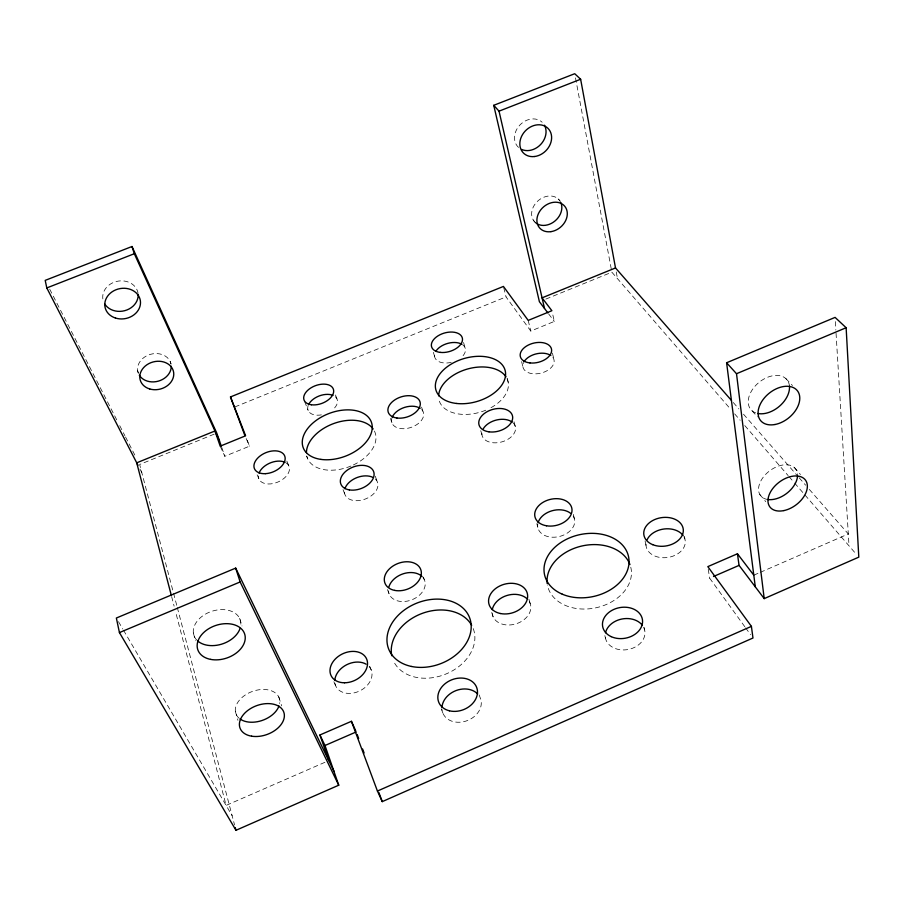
<?xml version="1.0" encoding="UTF-8"?>
<svg xmlns="http://www.w3.org/2000/svg" width="904" height="904" viewBox="0 0 904 904"><rect width="100%" height="100%" fill="white"/><g stroke="black" fill="none" stroke-linecap="round" stroke-linejoin="round"><path stroke-width="0.68" stroke-dasharray="4.52 3.39" d="M324.931 762.298L226.113 805.407L175.545 611.601M753.8 575.181L758.976 572.921M760.275 572.356L848.302 533.948L835.94 331.452M744.806 626.721L709.663 578.176L712.216 577.057M220.192 446.169L224.802 456.283L249.493 446.18L246.566 438.327M503.754 287.743L506.048 296.896L530.772 331.056L554.322 321.417L552.502 313.394M214.158 434.157L139.657 464.498L176.935 606.087M545.869 299.077L611.872 272.194L730.952 409.614M234.848 406.947L506.048 296.896M785.904 378.64L792.458 385.522M752.071 410.8L757.439 416.857M558.175 198.88L560.005 200.959M794.209 467.402L800.458 474.51M733.302 402.54L738.862 408.89M743.495 414.19L798.221 476.724M799.147 477.775L805.634 485.199M809.34 489.437L848.302 533.948L849.025 545.858M734.647 413.874L740.184 420.258M744.794 425.581L788.152 475.606M789.068 476.668L793.678 481.99M794.605 483.052L856.133 554.05M533.224 220.011L535.857 223.186M759.755 494.386L765.744 501.641M548.592 313.857L554.322 321.417M745.619 627.851L750.523 634.619M118.492 621.669L122.774 628.969M123.486 630.19L232.102 815.634M49.697 289.144L117.158 420.665M119.735 425.671L124.876 435.694M125.52 436.948L135.159 455.729M139.905 469.029L141.826 472.747M333.87 681.752L335.463 685.288M257.143 474.826L258.838 478.668M246.17 438.564L249.493 446.18M369.713 666.327L371.205 669.898M286.839 461.085L288.997 466.238M306.558 455.989L307.609 458.577M304.693 401.625L308.196 410.574M343.034 489.629L345.079 494.883M387.454 589.577L389.285 594.346M441.22 708.702L443.039 713.516M335.508 394.98L336.932 398.833M375.284 476.216L377.217 481.504M423.377 577.08L424.236 579.487M479.188 694.939L480.035 697.368A20.193 16.035 -21.5 0 1 465.876 721.109A20.193 16.035 -21.5 0 1 441.988 709.459M221.729 447.39L224.802 456.283M390.46 418.439L392.257 423.682M170.212 361.532L171.037 364.097M278.748 696.916L281.652 705.877M421.569 407.128L422.846 411.083M491.765 612.415L493.324 617.308M239.605 618.313L241.989 625.952M433.366 352.345L434.553 356.255M480.758 430.699L481.922 434.745M528.93 599.262L530.704 605.431M137.645 370.64L138.391 373.239M235.334 711.233L237.955 720.352M463.56 342.503L465.424 349.08M193.354 632.981L195.467 640.766M536.829 523.676L537.812 527.371M514.026 421.75L515.461 427.174M507.144 378.256L508.206 382.279M177.286 607.454L234.565 824.956M171.624 596.583L174.122 606.143M521.608 361.634L522.964 367.001M528.207 320.4L530.772 331.056M573.339 514.41L574.537 519.371M604.844 635.648L605.454 638.156M552.434 353.102L554.005 359.86M644.1 627.466L644.642 629.998M645.083 540.92L646.337 547.248M575.498 77.88L611.872 272.194M616.257 271.98L617.5 278.692M684.441 536.434L684.882 538.976M708.239 569.192L709.663 578.176M835.33 321.609L835.85 330.05M374.425 431.038A36.16 22.928 -20.8 0 1 352.187 465.492M350.933 466.035A36.16 22.928 -20.8 0 1 306.851 456.294M285.969 462.803A16.317 10.294 -23.2 0 1 278.963 481.572A16.317 10.294 -23.2 0 1 258.42 475.956M462.667 344.786A15.888 9.628 -16.4 0 1 461.854 356.967M451.232 362.38A15.888 9.628 -16.4 0 1 434.79 353.645M518.546 147.42A17.255 14.227 -45.7 0 1 519.8 125.125A17.255 14.227 -45.7 0 1 542.151 122.243M473.233 628.596A43.053 32.567 -21.3 0 1 445.265 674.294A43.053 32.567 -21.3 0 1 393.24 660.406M767.609 499.483A22.046 14.136 -37.3 0 1 760.049 482.578A22.046 14.136 -37.3 0 1 782.446 465.063A22.046 14.136 -37.3 0 1 797.543 476.092M421.716 409.568A16.6 10.52 -18.3 0 1 409.919 427.761A16.6 10.52 -18.3 0 1 391.861 418.168M513.054 422.846A17.221 11.277 -15.3 0 1 501.991 441.853A17.221 11.277 -15.3 0 1 482.069 431.728M552.92 357.476A15.933 9.91 -13.7 0 1 539.179 373.499A15.933 9.91 -13.7 0 1 523.608 362.572M335.384 396.833A15.537 9.469 -20.7 0 1 333.282 409.252M321.395 414.879A15.537 9.469 -20.7 0 1 308.196 405.478M573.192 516.127A18.792 13.379 -13.5 0 1 558.796 536.637A18.792 13.379 -13.5 0 1 537.823 523.834M507.155 378.9A35.742 22.498 -15.9 0 1 488.205 409.116M485.753 410.201A35.742 22.498 -15.9 0 1 438.689 398.212M755.721 412.913A23.414 15.707 -39.5 0 1 759.349 382.109A23.414 15.707 -39.5 0 1 789.463 386.11M375.386 479.052A17.413 11.515 -20.9 0 1 366.018 498.759A17.413 11.515 -20.9 0 1 344.413 491.934M529.416 601.759A19.752 14.882 -16.5 0 1 516.173 623.794A19.752 14.882 -16.5 0 1 492.138 613.601M369.182 666.655A19.481 14.622 -26.1 0 1 358.673 691.402A19.481 14.622 -26.1 0 1 334.751 681.469M422.948 577.453A18.995 13.707 -21.1 0 1 411.817 599.815A18.995 13.707 -21.1 0 1 388.449 590.854M630.766 567.203A42.624 31.685 -12 0 1 595.872 607.804A42.624 31.685 -12 0 1 547.417 584.978M535.428 222.644A16.475 13.187 -41.7 0 1 538.366 200.518A16.475 13.187 -41.7 0 1 560.344 201.569M683.876 536.637A19.752 14.351 -8.2 0 1 668.689 557.305A19.752 14.351 -8.2 0 1 646.044 543.519M643.693 627.432A20.024 15.549 -9.9 0 1 628.596 649.411A20.024 15.549 -9.9 0 1 605.183 635.455M196.744 640.055A24.442 17.153 -18.5 0 1 212.112 611.194A24.442 17.153 -18.5 0 1 240.679 626.065M239.108 718.262A23.041 15.311 -20 0 1 252.34 691.458A23.041 15.311 -20 0 1 279.664 703.538M138.222 373.013A17.04 13.967 -14.4 0 1 150.493 354.323A17.04 13.967 -14.4 0 1 170.992 363.837M102.853 298.919A17.82 15.165 -11 0 1 118.39 281.087A17.82 15.165 -11 0 1 138.075 293.54"/><path stroke-width="1.36" d="M751.405 626.359L752.976 638.009L382.256 801.622L377.431 791.045L751.405 626.359L707.821 566.627L737.449 553.768L753.8 575.181L755.303 586.843M333.87 771.135L235.684 568.107L116.356 618.02L119.43 632.585L235.967 830.29L338.74 785.203L324.988 745.506L319.926 734.975L351.43 721.302L355.69 730.737M737.449 553.768L739.054 565.384L764.208 598.617L858.8 557.135L846.133 327.734L835.081 317.394L726.601 362.764L753.8 575.181M324.988 745.506L356.221 731.924M713.493 576.503L739.054 565.384M119.43 632.585L240.148 581.95L235.684 568.107M726.601 362.764L736.511 373.725L846.133 327.734M731.438 400.416L615.511 267.946L542.061 297.845L551.892 310.716L528.207 320.4L503.426 286.432L230.486 396.935L245.052 436.022L220.192 446.169L214.949 430.982L136.719 462.825L171.274 595.216M221.288 446.124L216.768 433.095L131.984 246.509L45.2 280.376L46.793 287.935L137.996 465.3M547.779 312.784L539.394 301.71L493.742 105.316L574.718 73.71L580.639 79.258L615.511 267.946M46.793 287.935L134.312 253.719L131.984 246.509M493.742 105.316L499.031 111.158L580.639 79.258M240.148 581.95L338.74 785.203M134.312 253.719L219.525 441.039M230.486 396.935L245.594 435.717M357.204 734.545L358.673 738.5M362.606 749.02L364.086 752.964M378.821 792.412L382.256 801.622M351.43 721.302L377.431 791.045M319.926 734.975L328.785 760.614M235.266 827.623L235.967 830.29M499.031 111.158L544.513 308.467M736.511 373.725L764.208 598.617M524.083 361.69A15.933 9.91 -13.7 0 1 550.852 355.521M306.433 452.655A36.16 22.928 -20.8 0 1 334.231 423.354A36.16 22.928 -20.8 0 1 373.171 428.971M259.064 473.029A16.317 10.294 -23.2 0 1 285.076 462.317M436.056 350.978A15.888 9.628 -16.4 0 1 461.854 344.254M544.445 125.193A17.255 14.227 -45.7 0 1 540.739 144.403A17.255 14.227 -45.7 0 1 521.664 149.454M391.782 655.75A43.053 32.567 -21.3 0 1 421.659 613.601A43.053 32.567 -21.3 0 1 471.685 625.308M797.543 476.092A22.046 14.136 -37.3 0 1 767.609 499.483M483.335 428.677A17.221 11.277 -15.3 0 1 512.24 422.145M392.212 417.185A16.6 10.52 -18.3 0 1 404.596 407.388A16.6 10.52 -18.3 0 1 420.157 408.303M308.58 404.574A15.537 9.469 -20.7 0 1 332.977 395.364M438.609 395.828A35.742 22.498 -15.9 0 1 467.515 369.013A35.742 22.498 -15.9 0 1 505.991 376.821M344.887 488.748A17.413 11.515 -20.9 0 1 372.595 477.233M441.966 707.312A20.193 16.035 -21.5 0 1 456.113 690.543A20.193 16.035 -21.5 0 1 477.617 693.91M492.273 609.646A19.752 14.882 -16.5 0 1 506.726 595.555A19.752 14.882 -16.5 0 1 526.919 598.64M334.808 680.136A19.481 14.622 -26.1 0 1 346.582 664.79A19.481 14.622 -26.1 0 1 366.109 664.169M388.844 587.114A18.995 13.707 -21.1 0 1 403.399 573.724A18.995 13.707 -21.1 0 1 422.111 576.549M538.106 522.648A18.792 13.379 -13.5 0 1 552.028 510.771A18.792 13.379 -13.5 0 1 570.707 513.382M547.214 583.622A42.624 31.685 -12 0 1 581.713 546.039A42.624 31.685 -12 0 1 629.952 564.559M560.864 202.609A16.475 13.187 -41.7 0 1 555.101 220.892A16.475 13.187 -41.7 0 1 536.343 223.344M647.083 539.778A19.752 14.351 -8.2 0 1 664.304 528.964A19.752 14.351 -8.2 0 1 683.164 535.541M605.51 632.744A20.024 15.549 -9.9 0 1 621.782 619.037A20.024 15.549 -9.9 0 1 642.416 625.365M278.997 706.013A23.041 15.311 -20 0 1 261.832 720.567A23.041 15.311 -20 0 1 239.967 718.929M789.463 386.11A23.414 15.707 -39.5 0 1 779.553 406.156A23.414 15.707 -39.5 0 1 757.902 413.512M240.091 628.393A24.442 17.153 -18.5 0 1 221.277 644.269A24.442 17.153 -18.5 0 1 197.592 640.879M171.274 366.244A17.04 13.967 -14.4 0 1 158.336 381.149A17.04 13.967 -14.4 0 1 139.295 375.216M138.176 294.851A17.82 15.165 -11 0 1 124.808 310.66A17.82 15.165 -11 0 1 104.672 303.891M529.97 362.933A16.035 9.876 -13.8 0 0 551.496 349.046A16.035 9.876 -13.8 0 0 526.23 346.243A16.035 9.876 -13.8 0 0 529.97 362.933M488.985 431.829A17.334 11.243 -15.4 0 0 512.579 416.315A17.334 11.243 -15.4 0 0 485.584 412.608A17.334 11.243 -15.4 0 0 488.985 431.829M440.361 352.402A15.989 9.582 -16.4 0 0 462.441 338.559A15.989 9.582 -16.4 0 0 437.988 335.859A15.989 9.582 -16.4 0 0 440.361 352.402M534.626 156.516A17.402 14.283 -45.4 0 0 550.016 131.057A17.402 14.283 -45.4 0 0 522.557 134.526A17.402 14.283 -45.4 0 0 534.626 156.516M783.87 510.59A22.284 14.136 -37.2 0 0 806.311 481.47A22.284 14.136 -37.2 0 0 772.83 488.442A22.284 14.136 -37.2 0 0 783.87 510.59M396.924 418.01A16.713 10.475 -18.3 0 0 420.281 403.127A16.713 10.475 -18.3 0 0 395.127 399.67A16.713 10.475 -18.3 0 0 396.924 418.01M311.383 404.766A15.628 9.424 -20.6 0 0 333.689 390.957A15.628 9.424 -20.6 0 0 310.999 387.839A15.628 9.424 -20.6 0 0 311.383 404.766M265.29 473.673A16.419 10.272 -23.1 0 0 284.692 455.932A16.419 10.272 -23.1 0 0 258.634 457.187A16.419 10.272 -23.1 0 0 265.29 473.673M320.897 459.39A36.397 22.86 -20.7 0 0 372.233 426.36A36.397 22.86 -20.7 0 0 318.66 418.71A36.397 22.86 -20.7 0 0 320.897 459.39M456.418 403.455A35.968 22.419 -16 0 0 505.381 371.544A35.968 22.419 -16 0 0 449.604 365.103A35.968 22.419 -16 0 0 456.418 403.455M349.328 489.9A17.538 11.481 -20.8 0 0 374.098 473.843A17.538 11.481 -20.8 0 0 348.221 469.504A17.538 11.481 -20.8 0 0 349.328 489.9M411.512 666.463A43.381 32.533 -21.2 0 0 471.029 623.568A43.381 32.533 -21.2 0 0 404.732 609.725A43.381 32.533 -21.2 0 0 411.512 666.463M449.446 710.815A20.351 16.035 -21.4 0 0 477.402 690.464A20.351 16.035 -21.4 0 0 446.135 682.893A20.351 16.035 -21.4 0 0 449.446 710.815M500.5 613.534A19.911 14.871 -16.5 0 0 527.507 594.335A19.911 14.871 -16.5 0 0 496.307 588.029A19.911 14.871 -16.5 0 0 500.5 613.534M344.514 682.78A19.628 14.611 -25.9 0 0 366.719 659.197A19.628 14.611 -25.9 0 0 335.034 659.287A19.628 14.611 -25.9 0 0 344.514 682.78M394.619 590.391A19.142 13.684 -21.1 0 0 421.32 572.119A19.142 13.684 -21.1 0 0 392.539 566.311A19.142 13.684 -21.1 0 0 394.619 590.391M546.524 525.789A18.939 13.357 -13.6 0 0 571.825 508.206A18.939 13.357 -13.6 0 0 541.733 503.155A18.939 13.357 -13.6 0 0 546.524 525.789M562.265 594.177A42.951 31.663 -12.1 0 0 628.901 564.198A42.951 31.663 -12.1 0 0 568.413 538.377A42.951 31.663 -12.1 0 0 562.265 594.177M652.722 544.671A19.899 14.34 -8.4 0 0 683.3 531.236A19.899 14.34 -8.4 0 0 654.586 519.608A19.899 14.34 -8.4 0 0 652.722 544.671M611.206 636.642A20.182 15.549 -10.1 0 0 642.518 622.686A20.182 15.549 -10.1 0 0 613.839 609.42A20.182 15.549 -10.1 0 0 611.206 636.642M774.988 424.507A23.685 15.73 -39.3 0 0 798.639 392.777A23.685 15.73 -39.3 0 0 763.168 399.444A23.685 15.73 -39.3 0 0 774.988 424.507M210.564 659.378A24.724 17.199 -18.7 0 0 245.199 636.642A24.724 17.199 -18.7 0 0 207.818 629.297A24.724 17.199 -18.7 0 0 210.564 659.378M251.617 736.184A23.289 15.323 -20.1 0 0 284.353 714.861A23.289 15.323 -20.1 0 0 249.685 709.12A23.289 15.323 -20.1 0 0 251.617 736.184M550.931 231.65A16.6 13.221 -41.6 0 0 565.814 207.807A16.6 13.221 -41.6 0 0 539.552 211.559A16.6 13.221 -41.6 0 0 550.931 231.65M115.429 318.016A17.967 15.232 -11.3 0 0 140.402 300.987A17.967 15.232 -11.3 0 0 112.073 291.834A17.967 15.232 -11.3 0 0 115.429 318.016M149.714 388.969A17.176 14.023 -14.6 0 0 173.692 372.742A17.176 14.023 -14.6 0 0 146.923 364.764A17.176 14.023 -14.6 0 0 149.714 388.969"/></g></svg>
